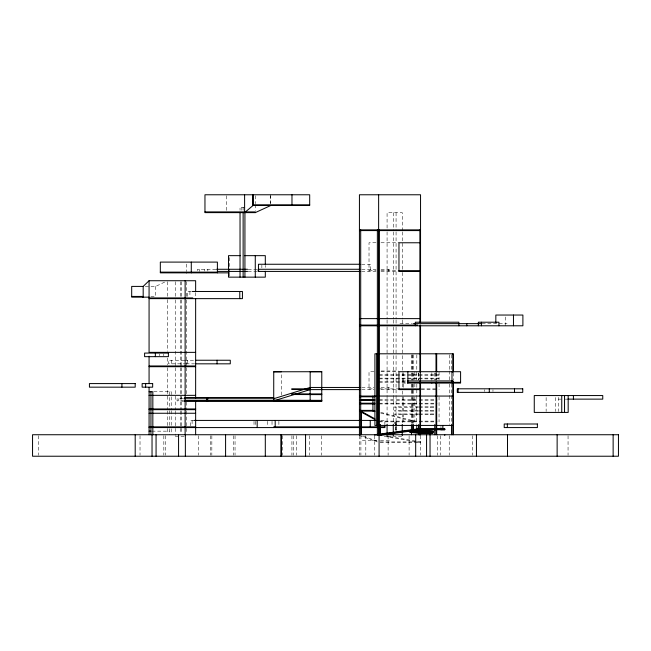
<?xml version="1.0" encoding="UTF-8"?>
<svg xmlns="http://www.w3.org/2000/svg" width="651" height="651" viewBox="0 0 651 651"><rect width="100%" height="100%" fill="white"/><g stroke="black" fill="none" stroke-linecap="round" stroke-linejoin="round"><path stroke-width="0.49" stroke-dasharray="3.25 2.44" d="M204.739 271.06L204.739 269.262M207.832 271.06L207.832 269.262M281.346 395.076L281.37 372.795M145.295 286.407L155.687 286.407L165.647 281.606M244.931 207.278L240.032 207.278L240.032 210.314M376.009 242.766L369.019 242.766L369.019 271.418M380.998 242.766L398.965 242.766M361.639 264.257L370.704 264.257L370.704 271.418M215.888 269.27L197.448 269.27L197.448 270.702M248.112 269.27L257.145 269.27M361.753 269.27L376.034 269.27M381.055 269.27L389.184 269.27L389.184 271.418M369.019 270.702L376.009 270.702M380.998 270.702L398.965 270.702M248.112 271.418L257.145 271.418M361.639 271.418L376.034 271.418M380.998 271.418L398.965 271.418M191.304 291.477L187.268 291.477L187.268 296.848M150.877 296.433L155.687 296.433M399.966 323.645L412.376 323.645M482.065 323.645L507.056 323.645M184.355 360.239L168.544 360.239L168.544 363.828L185.559 363.828M184.567 360.239L194.559 360.239M185.942 363.828L194.559 363.828M381.177 370.989L398.347 370.989M374.008 371.705L369.019 371.705L369.019 389.607M380.998 371.705L398.965 371.705M379.191 374.569L439.051 374.569M379.191 375.285L439.051 375.285M379.191 378.15L439.051 378.15M379.191 378.866L439.051 378.866M402.318 380.925L406.452 380.925M379.191 381.73L407.355 381.73M379.191 382.446L407.355 382.446M402.318 383.073L406.452 383.073M361.81 387.459L373.975 387.459M381.071 387.459L389.184 387.459L389.184 389.607M369.019 388.891L374.008 388.891M379.191 388.891L398.355 388.891M421.221 388.891L437.033 388.891M361.81 389.607L374.008 389.607M380.998 389.607L398.965 389.607M421.221 389.607L437.033 389.607M153.807 391.764L171.221 391.764L171.221 395.759M182.98 398.729L177.08 398.729L177.08 400.886L182.98 400.886M558.314 399.136L561.121 399.136M565.214 399.136L567.184 399.136M379.191 399.641L418.251 399.641M419.244 399.641L437.033 399.641M379.191 400.357L418.251 400.357M419.244 400.357L437.033 400.357M184.64 401.073L181.784 401.073L181.784 397.492M379.191 403.221L418.251 403.221M419.244 403.221L437.033 403.221M379.191 403.937L418.251 403.937M419.244 403.937L437.033 403.937M418.422 406.802L394.652 406.802L394.652 407.518L418.422 407.518M419.244 406.802L434.193 406.802M419.244 407.518L434.193 407.518M418.422 410.382L394.652 410.382L394.652 411.098L418.422 411.098M419.244 410.382L434.193 410.382M419.244 411.098L434.193 411.098M418.422 413.963L394.652 413.963L394.652 414.679L418.422 414.679M419.244 413.963L434.193 413.963M419.244 414.679L434.193 414.679M194.136 420.416L190.686 420.416L190.686 425.787M380.827 420.416L384.863 420.416L384.863 423.996M379.191 421.132L418.251 421.132M419.244 421.132L437.033 421.132M379.191 421.848L418.251 421.848M419.244 421.848L437.033 421.848M151.919 431.157L169.341 431.157M175.241 436.447L185.787 436.447M387.076 436.569L402.261 436.569M362.363 440.401L379.411 440.401M380.42 440.401L389.444 440.401M380.2 441.907L420.546 441.907L386.613 436.105M380.2 442.623L420.546 442.623L382.617 436.137M380.729 412.384L414.85 421.132M380.729 413.1L414.85 421.848L414.85 396.776M363.193 436.105L377.311 441.223M359.433 435.454L377.311 441.939M270.694 194.771L270.735 203.56M568.054 435.714L568.054 455.252M558.314 397.346L558.314 411.432M555.254 397.541L555.254 411.432M546.132 397.541L546.132 411.432M505.257 316.996L505.2 325.793M492.97 389.697L492.97 391.487M484.71 389.697L484.71 391.487M472.48 435.714L472.48 455.252M453.462 372.917L453.462 380.103M451.558 354.803L451.525 369.988M451.558 384.066L451.558 424.419M449.662 354.803L449.662 369.939M449.662 370.948L449.662 380.029M449.662 384.066L449.662 424.419M449.231 435.714L449.231 455.252M440.947 426.324L440.947 428.122M440.385 435.714L440.385 455.252M439.051 371.705L439.051 379.663M439.051 383.642L439.051 389.607M439.051 396.776L439.051 421.848M437.277 435.714L437.277 455.252M436.675 373.023L436.675 380.103M436.007 373.023L436.007 380.103M435.413 373.023L435.413 380.103M434.746 373.023L434.746 380.103M431.849 372.649L431.849 380.233M430.311 406.802L430.311 407.518M430.311 410.382L430.311 411.098M430.311 413.963L430.311 414.679M420.546 435.714L420.546 455.252M418.691 372.966L418.65 380.029M418.617 372.877L418.617 379.972M416.835 354.803L416.746 380.029M416.835 384.066L416.746 424.419M414.85 371.705L414.85 379.663M414.85 383.642L414.85 387.622M413.369 354.803L413.369 372.006M413.369 373.023L413.369 380.103M413.369 384.147L413.369 389.208M413.369 390.218L413.369 396.288M413.369 397.305L413.369 423.614M412.701 354.803L412.701 372.006M412.701 373.023L412.701 380.103M412.701 384.147L412.701 389.208M412.701 390.218L412.701 396.288M412.701 397.305L412.701 423.614M412.099 354.803L412.099 372.006M412.099 372.917L412.099 380.103M412.099 383.984L412.099 389.208M412.099 390.218L412.099 396.288M412.099 397.305L412.099 423.614M411.432 354.803L411.432 372.006M411.432 373.023L411.432 380.103M411.432 384.147L411.432 389.208M411.432 390.218L411.432 396.288M411.432 397.305L411.432 423.614M409.105 435.714L409.105 455.252M403.392 372.697L403.392 387.622M403.392 396.776L403.392 421.848M402.261 230.91L402.261 212.674L387.076 212.674L387.076 230.91M402.261 231.927L402.261 271.434M402.261 272.452L402.261 319.047M402.261 320.064L402.261 326.143M402.261 327.152L402.261 386.93M402.261 390.982L402.261 424.411M396.589 421.848L396.589 425.811M396.589 426.804L396.589 430.775M396.068 212.674L396.068 230.91M396.068 231.927L396.068 319.047M396.068 320.064L396.068 326.143M396.068 327.152L396.068 430.49M395.922 421.848L395.922 425.811M395.922 426.804L395.922 430.775M395.32 421.848L395.32 425.811M395.32 426.804L395.32 430.775M394.652 421.848L394.652 423.834M393.269 212.674L393.269 230.91M393.269 231.927L393.269 319.047M393.269 320.064L393.269 326.143M393.269 327.152L393.269 424.411M388.224 269.27L388.224 271.418M388.224 387.459L388.224 389.607M388.118 435.714L388.118 455.252M387.076 231.927L387.076 319.047M387.076 320.064L387.076 326.143M387.076 327.152L387.076 424.411M374.764 435.714L374.764 455.252M365.805 435.714L365.805 455.252M360.898 435.714L360.898 455.252M359.433 435.714L359.433 455.252M321.692 435.714L321.692 455.252M309.689 435.714L309.689 455.252M296.539 435.714L296.539 455.252M293.389 435.714L293.389 455.252M291.925 435.714L291.925 455.252M282.64 435.714L282.64 455.252M278.888 421.311L278.888 425.787M272.028 421.311L272.028 426.682M270.694 195.748L270.694 203.56M267.642 421.311L267.642 426.682M265.307 265.429L265.307 267.382M261.865 265.152L261.865 267.838M255.753 421.311L255.753 426.682M255.273 195.764L255.273 203.698M255.273 204.691L255.273 210.639M254.02 421.311L254.02 426.682M243.132 207.278L243.132 210.314M241.838 207.278L241.838 210.314M235.044 435.714L235.044 455.252M233.286 435.714L233.286 455.252M229.624 257.609L229.624 267.382M229.624 273.241L229.624 276.17M226.727 195.764L226.727 210.639M211.852 435.714L211.835 455.252M210.566 435.714L210.566 455.252M199.312 269.27L199.312 271.418M198.335 435.714L198.335 455.252M195.642 292.665L195.642 296.644M192.102 420.416L192.102 425.787M189.913 291.477L189.913 296.848M187.529 360.239L187.529 363.828M186.691 281.737L186.691 298.931M186.691 299.94L186.691 366.676M186.691 367.693L186.691 393.977M186.691 402.066L186.691 410.163M186.691 411.172L186.691 427.349M186.691 428.358L186.691 433.42M186.43 264.062L186.43 270.897M181.523 281.737L181.523 298.931M181.523 299.94L181.523 366.676M181.523 367.693L181.523 410.163M181.523 411.172L181.523 427.349M181.523 428.358L181.523 433.42M180.408 281.737L180.408 298.931M180.408 299.94L180.408 366.676M180.408 367.693L180.408 410.163M180.408 411.172L180.408 427.349M180.408 428.358L180.408 433.42M178.789 398.729L178.789 400.886M175.241 281.737L175.241 298.931M175.241 299.94L175.241 366.676M175.241 367.693L175.241 410.163M175.241 411.172L175.241 427.349M175.241 428.358L175.241 435.438M171.726 360.239L171.726 363.828M171.221 396.76L171.221 409.756M171.221 410.748L171.221 427.748M171.221 428.74L171.221 433.745M169.341 391.764L169.341 409.943M169.341 410.748L169.341 427.748M169.341 428.74L169.341 434.738M167.453 281.696L167.453 297.149M167.453 299.647L167.453 351.353M167.453 358.091L167.453 364.78M167.453 367.677L167.453 409.943M167.453 410.952L167.453 425.664M167.453 428.472L167.453 433.843M165.753 435.714L165.753 455.252M163.832 435.714L163.832 455.252M163.775 353.973L163.775 355.763M159.56 353.973L159.56 355.763M155.687 286.407L155.687 297.149M140.022 435.714L140.022 455.252M38.482 435.714L38.482 455.252"/><path stroke-width="0.98" d="M228.973 269.27L228.973 272.85L160.325 272.85L160.325 262.101L217.393 262.101L217.393 272.85M273.713 401.162L273.745 371.786L321.789 371.705L321.757 401.073L273.713 401.162L281.346 401.154M149.079 297.149L131.689 297.149L131.689 286.407L143.179 286.407L149.071 280.727L195.642 280.727L195.642 291.672M244.605 194.771L244.605 212.625L253.027 205.513L309.689 205.513L309.689 194.771L204.959 194.771L204.959 212.625L255.273 212.625L270.743 205.513M359.832 387.459L310.145 387.459L273.713 398.729L183.964 398.729M273.713 400.886L310.145 389.607L359.832 389.607M416.835 429.009L374.911 434.738L374.911 435.454M376.905 435.185L416.835 429.725L416.746 425.428M380.623 435.185L420.546 429.725L420.546 429.009L416.746 429.025L416.746 429.741L444.755 429.717L444.755 429.001L420.546 429.009L378.63 434.738L381.624 435.25M441.899 429.009L444.747 429.001L444.747 429.717L440.947 429.733L440.947 429.017L440.955 429.717M416.746 429.741L420.546 429.725M252.979 204.796L309.689 204.796M204.959 211.909L255.273 211.909L255.273 212.625M359.433 229.868L420.546 229.868M359.433 230.584L420.546 230.584M420.546 242.766L398.965 242.766L398.965 271.418L420.546 271.418M240.528 255.656L228.501 255.656L228.501 270.311M244.369 255.656L265.307 255.656L265.307 264.452M359.889 264.257L258.455 264.257L258.455 271.418M216.62 269.27L242.685 269.27M243.539 269.27L247.551 269.27M359.783 269.27L258.195 269.27L258.195 271.418L359.889 271.418M398.965 270.702L420.546 270.702M217.467 271.418L242.685 271.418M243.539 271.418L247.551 271.418M160.325 272.134L217.393 272.134M192.314 291.477L242.432 291.477L242.432 298.638L149.071 298.638M131.689 296.433L143.179 296.433M149.071 297.922L192.777 297.922M359.433 318.624L420.546 318.624M413.385 323.645L480.902 323.645M359.433 325.077L417.551 325.077M359.433 325.793L522.891 325.793L522.891 315.043L495.834 315.043L495.834 322.863M195.642 352.362L149.071 352.362L149.071 280.727M196.041 360.239L230.283 360.239L230.283 363.828L196.041 363.828M149.071 365.976L195.642 365.976M149.071 366.692L195.642 366.692M273.745 371.786L281.378 371.778M321.789 371.705L310.177 371.713L310.145 401.081L321.757 401.073L321.724 400.357L273.672 400.251L273.713 400.967L310.145 401.073L310.112 400.357M407.388 380.925L453.088 380.925L453.088 383.073M407.868 382.357L460.591 382.357M407.388 383.073L460.591 383.073L460.591 371.705L398.965 371.705L398.965 389.607L420.546 389.607M398.965 388.891L420.546 388.891M149.071 391.764L152.839 391.764L152.839 434.738M310.112 393.912L321.724 393.912L321.757 394.628L291.778 394.522L291.746 393.806L310.112 393.912L310.145 394.628M149.071 395.344L195.642 395.344M359.433 396.06L453.462 396.06M359.433 396.776L374.927 396.776M184.762 397.492L273.713 397.492L273.713 401.073M567.729 399.136L602.761 399.136L602.761 395.556L534.268 395.556L534.268 412.425L568.177 412.425L568.177 395.556M359.433 399.641L374.927 399.641M359.433 400.357L374.927 400.357M183.964 400.886L274.673 400.886M184.762 401.073L281.346 401.073M359.433 403.221L374.927 403.221M359.433 403.937L374.927 403.937M149.071 408.95L195.642 408.95M149.071 409.666L195.642 409.666M359.433 410.382L372.933 410.382L374.878 410.887M359.433 411.098L372.933 411.098L374.878 411.603M149.071 413.255L195.642 413.255M194.136 420.416L375.782 420.416M453.462 425.428L374.911 425.428L374.911 353.794L453.462 353.794L453.462 372.006M149.071 426.861L195.642 426.861M273.737 426.861L378.036 426.861M379.989 426.861L384.863 426.861M149.071 427.577L378.036 427.577M379.818 427.577L384.863 427.577L384.863 424.891M434.787 429.017L416.746 429.017L418.764 429.025M436.797 429.017L444.755 429.001M149.071 431.157L150.951 431.157M419.285 434.738L420.546 434.738L420.546 381.974M420.546 434.738L419.879 434.738L419.879 381.999M281.346 400.967L321.757 401.073M310.145 389.607L291.778 389.51L291.746 388.793L310.112 388.891L310.145 389.607L310.145 387.459M360.296 410.854L374.895 418.796M361.15 412.034L374.895 419.513M321.724 388.891L321.757 389.615M613.136 434.738L613.136 456.229M573.417 395.556L573.417 399.136M564.539 395.556L564.539 412.425M561.748 395.556L561.748 412.425M557.134 434.738L557.134 456.229M514.493 388.802L514.493 392.382M513.468 315.043L513.468 325.793M507.503 434.738L507.503 456.229M507.341 423.996L507.341 427.577M498.926 325.793L498.926 322.212L478.363 322.212L478.363 325.793M489.292 388.802L489.292 392.382M481.455 322.212L481.455 325.793M476.442 434.738L476.442 456.229M466.816 323.645L466.816 325.793M458.874 325.793L458.874 322.212L415.297 322.212L415.297 325.793M458.084 388.802L458.084 392.382M453.462 381.974L453.462 434.738M452.787 353.794L452.787 372.006M452.787 382.129L452.787 434.738M451.989 371.705L451.989 383.073M451.525 424.623L451.525 434.738M444.755 434.73L444.755 435.446M442.851 425.428L442.851 429.017M436.675 353.794L436.675 372.006M436.675 382.129L436.675 434.738M436.007 353.794L436.007 372.006M436.007 382.129L436.007 434.738M434.746 424.623L434.746 434.738M431.849 382.357L431.849 383.073M430.042 434.738L430.042 456.229M426.568 434.738L426.568 456.229M420.546 322.212L420.546 194.771L359.433 194.771L359.433 435.454M420.546 325.077L420.546 371.957M420.302 371.705L420.302 383.073M419.879 229.868L419.879 322.164M419.879 325.207L419.879 371.859M418.65 425.428L418.65 429.017M418.617 424.598L418.617 434.738M415.68 434.738L415.68 456.229M413.369 424.623L413.369 431.703M412.701 424.623L412.701 431.703M411.432 424.623L411.432 434.738M407.868 371.705L407.868 383.073M402.261 424.411L402.261 435.552M393.269 424.411L393.269 435.552M387.076 424.411L387.076 435.552M380.461 424.598L380.461 434.738M379.793 424.598L379.793 434.738M379.297 229.868L379.297 434.738M379.085 434.738L379.085 456.229M378.63 194.771L378.63 435.454M377.36 229.868L377.36 434.738M376.766 353.794L376.766 425.428M372.933 396.06L372.933 411.098M370.24 420.416L370.24 427.577M361.37 410.399L361.37 434.738M360.703 229.868L360.703 434.738M305.563 434.738L305.563 456.229M291.974 194.771L291.974 205.513M281.346 434.738L281.346 456.229M281.012 434.738L281.012 456.229M275.186 420.416L275.186 427.577M265.307 271.288L265.307 277.147L228.501 277.147L228.501 272.264M265.307 434.738L265.307 456.229M258.593 269.27L258.593 271.418M257.178 420.416L257.178 427.577M255.273 255.656L255.273 277.147M244.931 212.34L244.931 277.147M243.132 212.34L243.132 277.147M240.032 212.34L240.032 277.147M239.78 291.477L239.78 298.638M225.588 434.738L225.588 456.229M217.06 360.239L217.06 363.828M207.669 397.492L207.669 401.073M206.603 397.492L206.603 401.073M195.642 298.638L195.642 398.209M195.642 401.073L195.642 434.738M191.288 262.101L191.288 272.85M186.43 272.134L186.43 272.85M185.364 434.738L185.364 456.229M185.128 280.727L185.128 434.738M178.569 434.738L178.569 456.229M156.069 434.738L156.069 456.229M155.353 353.078L155.353 356.658M152.033 434.738L152.033 456.229M150.951 391.764L150.951 434.738M149.071 356.187L149.071 383.488M149.071 387.435L149.071 434.738M145.637 383.585L145.637 387.166M143.179 286.407L143.179 297.149M142.463 296.433L142.463 297.149M135.196 434.738L135.196 456.229M121.924 383.585L121.924 387.166M433.395 432.752A18.667 0.797 1.4 0 1 413.125 431.971A18.667 0.797 1.4 0 1 412.913 431.043M415.948 430.97A18.667 0.797 1.4 0 1 433.599 431.231M431.971 432.76A14.387 0.822 1.6 0 1 414.028 431.361M415.346 431.141A14.387 0.822 1.6 0 1 432.533 431.206M432.809 433.46A18.667 0.797 1.4 0 1 412.954 432.671A18.667 0.797 1.4 0 1 412.913 431.759M415.948 431.686A18.667 0.797 1.4 0 1 433.599 431.947M429.261 433.428A14.387 0.822 1.6 0 1 414.028 432.077M415.346 431.857A14.387 0.822 1.6 0 1 432.533 431.922M168.397 353.078L144.595 353.078L144.595 356.658L168.397 356.658L168.397 353.078M135.196 383.585L89.431 383.585L89.431 387.166L135.196 387.166L135.196 383.585M152.668 383.585L142.138 383.585L142.138 387.166L152.668 387.166L152.668 383.585M522.753 388.802L457.287 388.802L457.287 392.382L522.753 392.382L522.753 388.802M537.384 423.996L504.216 423.996L504.216 427.577L537.384 427.577L537.384 423.996M618.45 434.738L32.55 434.738L32.55 456.229L618.45 456.229L618.45 434.738M253.027 205.513L252.979 194.771L252.979 205.513"/></g></svg>
